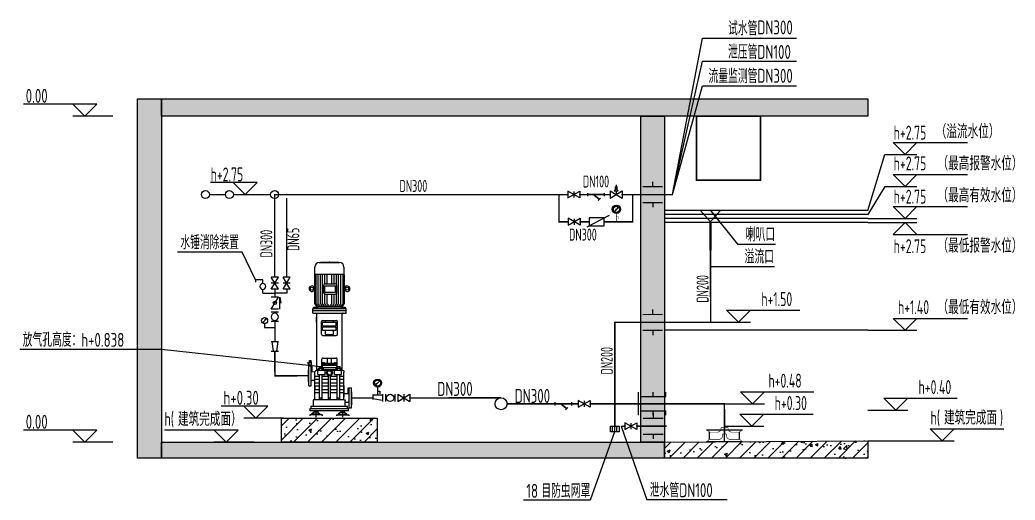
# Model space of a CAD drawing. Extents: x -84241 to 2571207, y -257003 to 1687411.
# Drawn here: x 181208 to 193671, y -85197 to -79185 of the extents above; entities that cross this region are included whole.
import ezdxf

# ---------------------------------------------------------------- set-up
doc = ezdxf.new("R2010")
doc.units = 0
doc.header["$LTSCALE"] = 1000
doc.linetypes.add('DASHDOT', pattern=[1, 0.5, -0.25, 0, -0.25])
doc.linetypes.add('DASHED', pattern=[0.75, 0.5, -0.25])
doc.layers.get('0').update_dxf_attribs({"linetype": 'CONTINUOUS'})
doc.layers.get('Defpoints').update_dxf_attribs({"linetype": 'CONTINUOUS'})
for name, color, linetype in [('0hj', 86, 'CONTINUOUS'), ('W-BUSH', 231, 'CONTINUOUS'), ('W-DRAI-DOME-PIPE', 4, 'DASHED'), ('W-EQPM', 40, 'CONTINUOUS'), ('W-FRPT-HYDT-EQPM', 60, 'CONTINUOUS'), ('W-FRPT-HYDT-PIPE', 1, 'CONTINUOUS'), ('W-RAIN-PIPE', 6, 'DASHDOT'), ('W-WSUP-DIMS', 41, 'CONTINUOUS'), ('W-WSUP-EQPM', 40, 'CONTINUOUS'), ('W-WSUP-NOTE', 40, 'CONTINUOUS'), ('泵房尺寸', 8, 'CONTINUOUS')]:
    doc.layers.add(name, color=color, linetype=linetype)
doc.styles.add('_TWT_DIM_ELE', font='Tssdeng.shx', dxfattribs={"width": 0.8, "height": 3.5, "bigfont": 'Tssdchn.shx'})
doc.styles.add('_TWT_PIPEDN', font='TSSDENG', dxfattribs={"width": 0.8, "height": 3.5, "bigfont": 'TSSDCHN'})
doc.styles.get("Standard").update_dxf_attribs({"font": 'GBENOR', "bigfont": 'GBCBIG'})
doc.styles.add('TH-STYLE3', font='tssdeng.shx', dxfattribs={"width": 0.7, "bigfont": 'tssdchn.shx'})

# ---------------------------------------------------------------- blocks, each defined once
blk = doc.blocks.new('旋流防止器')
at = {"color": 8}
blk.add_line((0, 175), (0, 0), dxfattribs=at)
at = {"layer": 'W-WSUP-EQPM'}
for p, q in [((-225, 175), (225, 175)), ((-187, 147), (-187, 53)), ((187, 147), (187, 53)), ((225, 25), (-225, 25))]:
    blk.add_line(p, q, dxfattribs=at)
at = {"layer": 'W-WSUP-EQPM', "const_width": 7.5}
for points in [[(-225, 175), (-196, 151, 0.170304), (-177, 145), (-70, 145, -0.265481), (-31, 123, -0.081217), (-22, 100), (-22, 77)], [(22, 77), (22, 100, -0.081217), (31, 123, -0.265481), (70, 145), (177, 145, 0.170304), (196, 151), (225, 175)], [(-225, 25), (-196, 48, -0.170304), (-177, 55), (-90, 55, -0.414214), (-45, 10), (-45, 0)], [(225, 25), (196, 48, 0.17024), (177, 55), (90, 55, 0.414214), (45, 10), (45, 0)]]:
    blk.add_lwpolyline(points, format="xyb", dxfattribs=at)
for points in [[(-45, 0), (45, 0)], [(-22, 77), (22, 77)]]:
    blk.add_lwpolyline(points, dxfattribs=at)
blk = doc.blocks.new('$ATTACHMENT$00000068')
at = {"const_width": 15}
blk.add_lwpolyline([(-125, 500), (125, 500), (0, 359)], close=True, dxfattribs=at)
at = {"const_width": 30}
blk.add_lwpolyline([(0, 359), (0, 0)], dxfattribs=at)
for tag in ['UNIT', 'WHAT', 'SPEC']:
    blk.add_attdef(tag, (0, 0), '', height=0.001)
blk = doc.blocks.new('*U776')
for p, q in [((-100, 0), (-100, -250)), ((100, 0), (100, -250)), ((-100, -125), (-160, -125)), ((160, -125), (100, -125))]:
    blk.add_line(p, q)
at = {"layer": 'Defpoints'}
blk.add_line((0, 0), (0, -250), dxfattribs=at)
blk = doc.blocks.new('A$C54A40646')
for p, q in [((-37.5, -50), (-37.5, 50)), ((0, -50), (0, 50)), ((37.5, -50), (37.5, 50))]:
    blk.add_line(p, q)
blk.add_lwpolyline([(-75, -50), (75, -50), (75, 50), (-75, 50)], close=True)
blk = doc.blocks.new('*U774')
for p, q in [((-100, 0), (-100, -250)), ((100, 0), (100, -250)), ((-100, -125), (-160, -125)), ((160, -125), (100, -125))]:
    blk.add_line(p, q)
at = {"layer": 'Defpoints'}
blk.add_line((0, 0), (0, -250), dxfattribs=at)
blk = doc.blocks.new('$VALVE$00000296')
for points in [[(-125, 72), (-125, -72), (125, 72), (125, -72), (-125, 72)], [(0, 60), (0, -64)]]:
    blk.add_lwpolyline(points)
for p in [(-125, 0), (125, 0)]:
    blk.add_point(p)
blk = doc.blocks.new('$VALVE$00000591')
blk.add_line((67, 530), (-67, 369))
blk.add_lwpolyline([(-67, 369, 0, 40, 0), (-14, 463, 40, 40, 0)], format="xyseb")
for points, const_width in [([(0, 300), (0, 0)], 30), ([(0, 182), (75, 182), (75, 107)], 7.5)]:
    blk.add_lwpolyline(points, dxfattribs=dict(const_width=const_width))
for radius in [150, 110]:
    blk.add_circle((0, 450), radius)
blk = doc.blocks.new('$VALVE$00000609')
for p, q in [((-344, -179), (459, 239)), ((263, 138), (-264, 138)), ((-264, 138), (-264, -137)), ((263, -137), (263, 138)), ((-264, -137), (263, -137))]:
    blk.add_line(p, q)
blk.add_lwpolyline([(459, 239, 0, 20, 0), (305, 171, 50, 50, 0)], format="xyseb")
for p in [(-264, 0), (263, 0)]:
    blk.add_point(p)
blk = doc.blocks.new('*U775')
for p, q in [((-100, 0), (-100, -250)), ((100, 0), (100, -250)), ((-100, -125), (-160, -125)), ((160, -125), (100, -125))]:
    blk.add_line(p, q)
at = {"layer": 'Defpoints'}
blk.add_line((0, 0), (0, -250), dxfattribs=at)
blk = doc.blocks.new('$VALVE$00000501')
for p, q in [((-175, 32), (-175, -32)), ((175, 32), (175, -32)), ((96, -77), (50, -123))]:
    blk.add_line(p, q)
at = {"const_width": 35}
for points in [[(-175, 0), (175, 0)], [(-52, 0), (73, -100)]]:
    blk.add_lwpolyline(points, dxfattribs=at)
for p in [(-175, -2), (175, -2)]:
    blk.add_point(p)
blk = doc.blocks.new('$VALVE$00000861')
for p, q in [((-125, -75), (125, 75)), ((-125, 75), (125, -75)), ((-125, 75), (-125, -75)), ((0, 119), (-42, 78)), ((-42, 78), (42, 78)), ((-25, 161), (25, 161)), ((-25, 136), (25, 136)), ((0, 202), (0, 119)), ((0, 119), (42, 78)), ((0, 78), (0, 0)), ((125, 75), (125, -75))]:
    blk.add_line(p, q)
for p in [(-125, 0), (125, 0)]:
    blk.add_point(p)
blk = doc.blocks.new('A$C06C8464F')
for p, q in [((-802, 1955), (-802, 2044)), ((-732, 2099), (-746, 2099)), ((-492, 2099), (-743, 2099)), ((-730, 2101), (-730, 2101)), ((-512, 2104), (-726, 2104)), ((-509, 2101), (-509, 2101)), ((-492, 2099), (-506, 2099)), ((-436, 1955), (-437, 2044)), ((-804, 1944), (-805, 1583)), ((-797, 1955), (-804, 1944)), ((-436, 1955), (-802, 1955)), ((-783, 1955), (-789, 1947)), ((-789, 1587), (-789, 1947)), ((-755, 1955), (-761, 1947)), ((-761, 1583), (-761, 1947)), ((-727, 1955), (-734, 1947)), ((-734, 1583), (-734, 1947)), ((-700, 1955), (-706, 1947)), ((-706, 1828), (-706, 1947)), ((-672, 1955), (-678, 1947)), ((-678, 1834), (-678, 1947)), ((-645, 1955), (-651, 1947)), ((-651, 1834), (-651, 1947)), ((-590, 1947), (-596, 1955)), ((-590, 1834), (-590, 1947)), ((-562, 1947), (-568, 1955)), ((-562, 1833), (-562, 1947)), ((-534, 1947), (-541, 1955)), ((-534, 1583), (-534, 1947)), ((-507, 1947), (-513, 1955)), ((-507, 1583), (-507, 1947)), ((-479, 1947), (-485, 1955)), ((-479, 1583), (-479, 1947)), ((-452, 1947), (-458, 1955)), ((-452, 1583), (-452, 1947)), ((-436, 1944), (-443, 1955)), ((-436, 1583), (-436, 1944)), ((-811, 1788), (-821, 1772)), ((-811, 1756), (-821, 1772)), ((-811, 1756), (-811, 1788)), ((-804, 1788), (-811, 1788)), ((-804, 1756), (-811, 1756)), ((-713, 1727), (-713, 1812)), ((-693, 1809), (-706, 1799)), ((-706, 1744), (-706, 1799)), ((-693, 1729), (-693, 1809)), ((-567, 1809), (-693, 1809)), ((-568, 1834), (-691, 1834)), ((-562, 1734), (-562, 1804)), ((-546, 1727), (-546, 1812)), ((-430, 1788), (-436, 1788)), ((-429, 1756), (-436, 1756)), ((-419, 1772), (-430, 1788)), ((-430, 1756), (-430, 1788)), ((-419, 1772), (-429, 1756)), ((-693, 1729), (-706, 1744)), ((-706, 1583), (-706, 1710)), ((-567, 1729), (-693, 1729)), ((-568, 1704), (-691, 1704)), ((-678, 1583), (-678, 1704)), ((-651, 1583), (-651, 1704)), ((-590, 1583), (-590, 1704)), ((-562, 1583), (-562, 1705)), ((-412, 1523), (-828, 1523)), ((-828, 1501), (-828, 1523)), ((-678, 1501), (-828, 1501)), ((-828, 1468), (-828, 1501)), ((-820, 1524), (-820, 1537)), ((-784, 1540), (-814, 1540)), ((-809, 1523), (-809, 1536)), ((-778, 1547), (-805, 1583)), ((-789, 1583), (-789, 1594)), ((-772, 1567), (-789, 1583)), ((-789, 1523), (-789, 1536)), ((-454, 1559), (-784, 1559)), ((-780, 1524), (-780, 1536)), ((-462, 1547), (-778, 1547)), ((-772, 1524), (-773, 1524)), ((-770, 1532), (-770, 1538)), ((-745, 1567), (-761, 1583)), ((-717, 1567), (-734, 1583)), ((-690, 1567), (-706, 1583)), ((-662, 1567), (-678, 1583)), ((-562, 1501), (-678, 1501)), ((-634, 1567), (-651, 1583)), ((-590, 1583), (-606, 1567)), ((-562, 1583), (-579, 1567)), ((-412, 1501), (-562, 1501)), ((-534, 1583), (-551, 1567)), ((-470, 1501), (-548, 1501)), ((-507, 1583), (-523, 1567)), ((-479, 1583), (-496, 1567)), ((-471, 1532), (-471, 1538)), ((-452, 1583), (-468, 1567)), ((-436, 1583), (-462, 1547)), ((-461, 1524), (-461, 1537)), ((-425, 1540), (-455, 1540)), ((-450, 1523), (-450, 1536)), ((-430, 1523), (-430, 1536)), ((-420, 1524), (-420, 1536)), ((-412, 1468), (-412, 1523)), ((-412, 1468), (-828, 1468)), ((-778, 751, 0), (-778, 1455)), ((-678, 1468), (-740, 1468)), ((-562, 1375), (-703, 1375)), ((-668, 1354), (-668, 1375)), ((-569, 1354), (-569, 1375)), ((-537, 1375), (-562, 1375)), ((-462, 751, 0), (-462, 1455)), ((-458, 1417), (-462, 1417)), ((-458, 1354), (-458, 1417)), ((-412, 1468), (-448, 1468)), ((-720, 1203), (-720, 1358)), ((-720, 1283), (-720, 1326)), ((-702, 1307), (-702, 1354)), ((-643, 1354), (-702, 1354)), ((-643, 1307), (-702, 1307)), ((-534, 1296), (-702, 1296)), ((-702, 1252), (-702, 1296)), ((-534, 1252), (-702, 1252)), ((-679, 1296), (-679, 1307)), ((-668, 1201), (-668, 1252)), ((-534, 1354), (-643, 1354)), ((-534, 1307), (-643, 1307)), ((-534, 1307), (-597, 1307)), ((-569, 1201), (-569, 1252)), ((-554, 1296), (-554, 1307)), ((-534, 1307), (-534, 1354)), ((-534, 1307), (-534, 1353)), ((-534, 1253), (-534, 1296)), ((-534, 1252), (-534, 1296)), ((-520, 1203), (-520, 1358)), ((-520, 1283), (-520, 1326)), ((-458, 1354), (-462, 1354)), ((-537, 1186), (-703, 1186)), ((-569, 1201), (-668, 1201)), ((-638, 1186), (-638, 1201)), ((-603, 1201), (-603, 1186)), ((-716, 805, 0), (-716, 889, 0)), ((-587, 905, 0), (-699, 905, 0)), ((-645, 845, 0), (-645, 905, 0)), ((-595, 842, 0), (-595, 905, 0)), ((-540, 905, 0), (-587, 905, 0)), ((-524, 805, 0), (-524, 889, 0)), ((-391, 856, 0), (-391, 873, 0)), ((-369, 873, 0), (-391, 873, 0)), ((-369, 856, 0), (-369, 873, 0)), ((-455, 751, 0), (-785, 751, 0)), ((-768, 763, 0), (-778, 763, 0)), ((-768, 763, 0), (-778, 763, 0)), ((-771, 698, 0), (-771, 750, 0)), ((-768, 751, 0), (-768, 771, 0)), ((-709, 777, 0), (-760, 777, 0)), ((-751, 777, 0), (-751, 797, 0)), ((-718, 797, 0), (-751, 797, 0)), ((-751, 751, 0), (-751, 771, 0)), ((-748, 777, 0), (-748, 797, 0)), ((-721, 777, 0), (-721, 797, 0)), ((-718, 777, 0), (-718, 797, 0)), ((-718, 751, 0), (-718, 771, 0)), ((-710, 842, 0), (-710, 832, 0)), ((-621, 832, 0), (-710, 832, 0)), ((-710, 792, 0), (-710, 832, 0)), ((-621, 815, 0), (-710, 815, 0)), ((-695, 815, 0), (-708, 815, 0)), ((-681, 844, 0), (-706, 844, 0)), ((-702, 832, 0), (-702, 842, 0)), ((-701, 751, 0), (-701, 771, 0)), ((-545, 763, 0), (-701, 763, 0)), ((-540, 788, 0), (-699, 788, 0)), ((-678, 815, 0), (-695, 815, 0)), ((-685, 842, 0), (-685, 832, 0)), ((-680, 698, 0), (-680, 750, 0)), ((-665, 842, 0), (-678, 832, 0)), ((-621, 815, 0), (-678, 815, 0)), ((-677, 832, 0), (-677, 842, 0)), ((-653, 788, 0), (-670, 788, 0)), ((-621, 842, 0), (-665, 842, 0)), ((-576, 842, 0), (-621, 842, 0)), ((-532, 832, 0), (-621, 832, 0)), ((-532, 815, 0), (-621, 815, 0)), ((-563, 832, 0), (-576, 842, 0)), ((-564, 842, 0), (-564, 832, 0)), ((-564, 697, 0), (-564, 751, 0)), ((-535, 844, 0), (-561, 844, 0)), ((-557, 832, 0), (-557, 842, 0)), ((-545, 751, 0), (-545, 771, 0)), ((-540, 832, 0), (-540, 842, 0)), ((-486, 777, 0), (-537, 777, 0)), ((-532, 832, 0), (-532, 842, 0)), ((-532, 791, 0), (-532, 832, 0)), ((-529, 777, 0), (-529, 797, 0)), ((-495, 797, 0), (-529, 797, 0)), ((-529, 751, 0), (-529, 771, 0)), ((-525, 777, 0), (-525, 797, 0)), ((-499, 777, 0), (-499, 797, 0)), ((-495, 777, 0), (-495, 797, 0)), ((-495, 751, 0), (-495, 771, 0)), ((-479, 751, 0), (-479, 771, 0)), ((-462, 763, 0), (-479, 763, 0)), ((-473, 697, 0), (-473, 751, 0)), ((-401, 744, 0), (-401, 807, 0)), ((-361, 807, 0), (-401, 807, 0)), ((-391, 856, 0), (-395, 847, 0)), ((-395, 810, 0), (-395, 847, 0)), ((-365, 847, 0), (-395, 847, 0)), ((-368, 819, 0), (-392, 819, 0)), ((-369, 856, 0), (-391, 856, 0)), ((-389, 558, 0), (-389, 807, 0)), ((-387, 810, 0), (-387, 816, 0)), ((-373, 810, 0), (-373, 816, 0)), ((-365, 847, 0), (-369, 856, 0)), ((-365, 810, 0), (-365, 847, 0)), ((-359, 833, 0), (-365, 833, 0)), ((-359, 828, 0), (-365, 828, 0)), ((-361, 761, 0), (-361, 807, 0)), ((-361, 761, 0), (-361, 807, 0)), ((-356, 756, 0), (-361, 761, 0)), ((-361, 604, 0), (-361, 761, 0)), ((-356, 609, 0), (-356, 756, 0)), ((-356, 609, 0), (-356, 756, 0)), ((-356, 615, 0), (-356, 750, 0)), ((-354, 839, 0), (-354, 849, 0)), ((-349, 849, 0), (-354, 849, 0)), ((-349, 839, 0), (-349, 849, 0)), ((-799, 418, 0), (-799, 726, 0)), ((-749, 676, 0), (-799, 676, 0)), ((-749, 641), (-799, 641)), ((-680, 698, 0), (-771, 698, 0)), ((-749, 387), (-749, 698, 0)), ((-716, 387), (-716, 698, 0)), ((-632, 676, 0), (-716, 676, 0)), ((-632, 641), (-716, 641)), ((-593, 746, 0), (-646, 746, 0)), ((-646, 696, 0), (-646, 746, 0)), ((-593, 696, 0), (-646, 696, 0)), ((-608, 688, 0), (-634, 688, 0)), ((-632, 510, 0), (-632, 688, 0)), ((-631, 688, 0), (-631, 696, 0)), ((-610, 688, 0), (-610, 696, 0)), ((-606, 705), (-606, 688, 0)), ((-606, 387), (-606, 696)), ((-527, 676, 0), (-606, 676, 0)), ((-527, 641), (-606, 641)), ((-593, 696, 0), (-593, 746, 0)), ((-473, 697, 0), (-564, 697, 0)), ((-527, 387), (-527, 697, 0)), ((-493, 387), (-493, 697, 0)), ((-436, 676, 0), (-493, 676, 0)), ((-436, 641), (-493, 641)), ((-396, 737, 0), (-438, 734, 0)), ((-436, 477), (-436, 734)), ((-402, 626, 0), (-436, 626, 0)), ((-894, 280), (-894, 530)), ((-853, 530), (-894, 530)), ((-865, 282), (-865, 530)), ((-853, 468), (-853, 530)), ((-749, 593, 0), (-799, 593, 0)), ((-799, 560), (-799, 415, 0)), ((-799, 475), (-799, 558)), ((-749, 558), (-799, 558)), ((-749, 510, 0), (-799, 510, 0)), ((-632, 593, 0), (-716, 593, 0)), ((-632, 558), (-716, 558)), ((-632, 510, 0), (-716, 510, 0)), ((-632, 387), (-632, 510, 0)), ((-527, 593, 0), (-606, 593, 0)), ((-527, 558), (-606, 558)), ((-527, 510, 0), (-606, 510, 0)), ((-436, 593, 0), (-493, 593, 0)), ((-436, 558), (-493, 558)), ((-436, 510, 0), (-493, 510, 0)), ((-436, 560), (-436, 510, 0)), ((-389, 558, 0), (-389, 612, 0)), ((-361, 558, 0), (-389, 558, 0)), ((-356, 609, 0), (-361, 604, 0)), ((-361, 558, 0), (-361, 604, 0)), ((-894, 483), (-899, 478)), ((-899, 332), (-899, 478)), ((-899, 337), (-899, 473)), ((-813, 460), (-865, 460)), ((-799, 387), (-799, 475)), ((-749, 475), (-799, 475)), ((-799, 473), (-799, 475)), ((-430, 387), (-799, 387)), ((-716, 408), (-749, 408)), ((-746, 387), (-746, 408)), ((-719, 387), (-719, 408)), ((-632, 475), (-716, 475)), ((-606, 408), (-632, 408)), ((-630, 386), (-630, 408)), ((-608, 386), (-608, 408)), ((-527, 475), (-606, 475)), ((-493, 408), (-527, 408)), ((-523, 387), (-523, 408)), ((-497, 387), (-497, 408)), ((-436, 475), (-493, 475)), ((-436, 387), (-436, 475)), ((-894, 327), (-899, 332)), ((-865, 280), (-894, 280)), ((-865, 280), (-865, 338)), ((-377, 273), (-855, 273)), ((-855, 245), (-855, 273)), ((-816, 353), (-852, 352)), ((-385, 302), (-845, 302)), ((-845, 273), (-845, 302)), ((-816, 302), (-816, 370)), ((-783, 253), (-783, 165)), ((-448, 253), (-448, 165)), ((-413, 370), (-413, 302)), ((-385, 302), (-385, 273)), ((-377, 245), (-377, 273)), ((-861, 193), (-861, 183)), ((-854, 193), (-861, 193)), ((-855, 245), (-377, 245)), ((-705, 193), (-854, 193)), ((-806, 229), (-838, 203)), ((-729, 203), (-838, 203)), ((-838, 203), (-838, 193)), ((-806, 229), (-806, 245)), ((-761, 229), (-806, 229)), ((-761, 245), (-761, 229)), ((-761, 229), (-729, 203)), ((-729, 203), (-729, 193)), ((-705, 193), (-705, 183)), ((-526, 193), (-378, 193)), ((-526, 193), (-526, 183)), ((-471, 229), (-503, 203)), ((-503, 203), (-394, 203)), ((-503, 203), (-503, 193)), ((-471, 245), (-471, 229)), ((-471, 229), (-426, 229)), ((-426, 229), (-426, 245)), ((-426, 229), (-394, 203)), ((-394, 203), (-394, 193)), ((-378, 193), (-371, 193)), ((-371, 193), (-371, 183))]:
    blk.add_line(p, q)
at = {"extrusion": (0, 0, -1)}
for centre, major_axis, start_param, end_param in [((-746, 2044), (-39.1, 39.1), 5.497787, 7.068583), ((-732, 2101), (-1.56, 1.56), 2.356194, 3.926991), ((-726, 2101), (2.35, 2.35), 3.926991, 5.497787), ((-512, 2101), (-2.35, 2.35), 0.785398, 2.356194), ((-506, 2101), (1.56, 1.56), 2.356194, 3.926991), ((-492, 2044), (39.1, 39.1), -0.785398, 0.785398), ((-841, 1773), (24.3, 24.3), 1.282757, 6.594731), ((-841, 1773), (-14.2, 14.2), 1.570796326794897, 7.853981633974483), ((-691, 1812), (15.6, 15.6), 3.926991, 5.497787), ((-568, 1812), (15.6, 15.6), -0.785398, 0.785398), ((-399, 1773), (24.3, 24.3), 4.400844, 9.712818), ((-399, 1773), (-14.2, 14.2), 1.570796326794897, 7.853981633974483), ((-691, 1727), (15.6, 15.6), 2.356194, 3.926991), ((-568, 1727), (15.6, 15.6), 0.785398, 2.356194), ((-799, 1525), (-10.7, 10.7), 0.065229, 1.505567), ((-784, 1535), (3.36, 3.36), 4.133469, 6.862106), ((-440, 1525), (-10.7, 10.7), 0.065229, 1.505567), ((-425, 1535), (3.36, 3.36), 4.133469, 6.862106), ((-791, 1455), (-9.42, 9.42), 0.785398, 2.356194), ((-703, 1358), (-11.8, 11.8), 5.497787, 7.068583), ((-537, 1358), (-11.8, 11.8), 0.785398, 2.356194), ((-448, 1455), (-9.42, 9.42), 5.497787, 7.068583), ((-458, 1403), (2.69, 2.69), -0.782544, 2.35334), ((-458, 1366), (2.91, 2.91), -0.782764, 2.35356), ((-703, 1203), (-11.8, 11.8), 3.926991, 5.497787), ((-537, 1203), (-11.8, 11.8), 2.356194, 3.926991), ((-699, 889, 0), (-11.8, 11.8), 5.497787, 7.068583), ((-540, 889, 0), (-11.8, 11.8), 0.785398, 2.356194), ((-759, 768, 0), (-6.33, 6.33), 5.874161, 8.263006), ((-734, 750, 0), (-19.2, 19.2), 0.123441, 1.447355), ((-699, 805, 0), (-11.8, 11.8), 3.926991, 5.497787), ((-693, 829, 0), (-10.7, 10.7), 0.201949, 1.369964), ((-681, 840, 0), (3.31, 3.31), 4.397268, 6.588303), ((-560, 840, 0), (-3.31, 3.31), 5.978626, 8.169661), ((-548, 829, 0), (10.7, 10.7), -1.369406, -0.201391), ((-537, 768, 0), (-6.33, 6.33), 5.874161, 8.263006), ((-536, 840, 0), (3.31, 3.31), 4.39671, 6.587745), ((-540, 805, 0), (-11.8, 11.8), 2.356194, 3.926991), ((-512, 750, 0), (-19.2, 19.2), 0.123441, 1.447355), ((-487, 768, 0), (6.33, 6.33), 4.301514, 6.69406), ((-455, 734, 0), (-11.8, 11.8), 0.785398, 2.356194), ((-369, 812, 0), (-3.33, 3.33), 2.82913, 5.024851), ((-359, 839, 0), (7.44, 7.44), 0.785398, 2.356194), ((-633, 721, 0), (-19.7, 19.7), 4.425433, 6.570141), ((-652, 720, 0), (3.86, 3.86), 4.712389, 10.995574), ((-605, 721, 0), (19.5, 19.5), -0.31504, 1.885837), ((-586, 720, 0), (3.86, 3.86), 4.712389, 10.995574), ((-845, 468), (-5.89, 5.89), 3.926991, 5.497787), ((-813, 473), (-9.42, 9.42), 2.356194, 3.926991), ((-430, 370), (11.8, 11.8), -0.785398, 0.785398), ((-852, 338), (-9.42, 9.42), 5.497787, 7.037344)]:
    blk.add_ellipse(centre, major_axis=major_axis, ratio=1, start_param=start_param, end_param=end_param, dxfattribs=at)
for centre, major_axis, start_param, end_param in [((-567, 1804), (-3.91, 3.91), 3.926991, 5.497787), ((-567, 1734), (-3.91, 3.91), 2.356194, 3.926991), ((-814, 1534), (-4.2, 4.2), 4.301708, 6.693866), ((-778, 1538), (-5.89, 5.89), 3.926991, 5.497787), ((-778, 1532), (5.89, 5.89), 3.926991, 5.497787), ((-462, 1538), (-5.89, 5.89), -0.785398, 0.785398), ((-462, 1532), (5.89, 5.89), 2.356194, 3.926991), ((-455, 1534), (-4.2, 4.2), 4.301708, 6.693866), ((-785, 734, 0), (11.8, 11.8), 0.785398, 2.860999), ((-709, 768, 0), (-6.33, 6.33), 4.301514, 6.69406), ((-706, 840, 0), (3.31, 3.31), 5.966948, 8.157983), ((-391, 814, 0), (3.24, 3.24), 5.96684, 8.170327), ((-391, 812, 0), (3.22, 3.22), 2.811891, 5.042091), ((-380, 808, 0), (8.08, 8.08), 0.109849, 1.460947), ((-380, 819, 0), (7.99, 7.99), 3.242016, 4.611966), ((-369, 814, 0), (3.35, 3.35), 5.983935, 8.153232), ((-359, 839, 0), (-3.72, 3.72), 2.356194, 3.926991), ((-409, 744, 0), (-5.89, 5.89), 2.4155, 3.926991), ((-402, 612, 0), (9.42, 9.42), 5.497787, 7.068583), ((-397, 745, 0), (-5.89, 5.89), 2.4155, 3.926991), ((-799, 370), (-11.8, 11.8), -0.785398, 0.785398)]:
    blk.add_ellipse(centre, major_axis=major_axis, ratio=1, start_param=start_param, end_param=end_param)
for p in [(-620, 2104), (-899, 332), (-865, 280)]:
    blk.add_point(p)
blk = doc.blocks.new('可曲绕橡胶接头')
for p, q in [((0, 90), (0, -90)), ((240, 90), (240, -90))]:
    blk.add_line(p, q)
blk.add_circle((120, 0), 90)
blk = doc.blocks.new('压力表2')
for p, q in [((-202, 228), (-308, 122)), ((-202, 228), (-257, 195)), ((-255, 100), (-255, 0)), ((-255, 0), (0, 0))]:
    blk.add_line(p, q)
blk.add_circle((-255, 175), 75)
blk = doc.blocks.new('同心异径管')
for p, q in [((0, 90), (0, -90)), ((0, 72), (240, 42)), ((240, 90), (240, -90)), ((0, -72), (240, -42))]:
    blk.add_line(p, q)
blk = doc.blocks.new('闸阀')
for p, q in [((0, 90), (0, -90)), ((0, 90), (300, -90)), ((0, -90), (300, 90)), ((150, 90), (150, -90)), ((300, 90), (300, -90))]:
    blk.add_line(p, q)
blk = doc.blocks.new('止回阀')
for p, q in [((0, 126), (300, 126)), ((0, 90), (0, -90)), ((0, -90), (300, 90)), ((300, 126), (150, 150)), ((300, 90), (300, -90))]:
    blk.add_line(p, q)
blk = doc.blocks.new('*U238')
for p, q in [((300, 239), (300, 332)), ((300, 332), (480, 332)), ((480, 332), (480, 270)), ((300, 0), (0, 0)), ((300, 0), (300, 93))]:
    blk.add_line(p, q)
blk.add_circle((300, 166), 73.3)
blk = doc.blocks.new('*U780')
for p, q in [((-740, 1115), (-740, 1015)), ((-740, 1015), (-440, 1015)), ((-440, 1115), (-440, 915)), ((-440, 300), (-440, 0)), ((-440, 0), (-440, -200))]:
    blk.add_line(p, q)
at = {"layer": 'W-WSUP-EQPM'}
for name, p, rotation in [('闸阀', (-740, 1115), 90), ('闸阀', (-440, 1115), 90), ('止回阀', (-440, 615), 90), ('可曲绕橡胶接头', (-440, 300), 90), ('同心异径管', (-440, -200), 270.0000000000137)]:
    blk.add_blockref(name, p, dxfattribs=dict(at, rotation=rotation))
blk.add_blockref('*U238', (-440, 1015), dxfattribs=at)
at = {"layer": 'W-WSUP-EQPM', "xscale": -1}
blk.add_blockref('压力表2', (-440, 150), dxfattribs=at)
blk = doc.blocks.new('$VALVE$00000893')
for p, q in [((-332, 265), (-243, 353)), ((-332, 265), (-305, 311)), ((-288, 226), (-288, 59)), ((-388, 70), (-388, -30)), ((-188, 59), (-388, 59)), ((-288, 142), (-238, 142)), ((-238, 142), (-238, 84)), ((-188, 75), (-188, -75)), ((-125, 75), (-125, -75)), ((75, 75), (75, -75)), ((138, -75), (388, 75)), ((138, 75), (388, -75)), ((138, 75), (138, -75)), ((262, 75), (262, -75)), ((388, 75), (388, -75)), ((-188, -56), (-388, -21))]:
    blk.add_line(p, q)
for centre, radius in [((-288, 309), 83.3), ((-288, 309), 62.5), ((-25, 0), 75)]:
    blk.add_circle(centre, radius)
for p in [(-388, 0), (388, 0)]:
    blk.add_point(p)
blk = doc.blocks.new('*U365')
for p, q in [((160, 30), (-160, 30)), ((-100, 0), (-160, 0)), ((-100, 0), (-100, -350)), ((100, 0), (100, -350)), ((160, 0), (100, 0)), ((-100, -175), (-160, -175)), ((160, -175), (100, -175)), ((-100, -350), (-160, -350)), ((160, -350), (100, -350))]:
    blk.add_line(p, q)
at = {"layer": 'Defpoints'}
blk.add_line((0, 0), (0, -350), dxfattribs=at)
blk = doc.blocks.new('*U785')
h = blk.add_hatch()
h.set_pattern_fill('钢筋混凝土', color=8, scale=50)
h.set_pattern_definition([(45, (-1167205.2, -184310.58), (-88.388348, 88.388348), []), (50, (-1167205.2, -184310.58), (358.63009, -31.37607), [37.5, -412.5]), (355, (-1167205.2, -184310.6), (-69.37567, 376.09607), [30, -330]), (100.4514, (-1167175.32, -184313.2), (289.25469, 344.71977), [31.8701, -350.57106]), (46.1842, (-1167205.2, -184210.6), (533.62052, -82.7595), [56.25, -618.75]), (96.6356, (-1167160.74, -184217.5), (467.33135, 487.05894), [47.80514, -525.8565]), (351.1842, (-1167205.2, -184210.6), (467.33097, 487.0593), [45, -495]), (21, (-1167155.2, -184235.58), (298.453526, -201.309445), [37.5, -412.5]), (326, (-1167155.2, -184235.6), (121.65767, 362.57502), [30, -330]), (71.4514, (-1167130.33, -184252.36), (420.11131, 161.26525), [31.8701, -350.57106]), (37.5, (-1167205.2, -184310.58), (6.079928, 166.446927), [0, -326, 0, -335, 0, -331.25]), (7.5, (-1167205.2, -184310.58), (131.53477, 197.205856), [0, -191, 0, -318.5, 0, -126.25]), (327.5, (-1167316.7, -184310.58), (266.911218, -11.277436), [0, -125, 0, -390, 0, -517.5]), (317.5, (-1167366.7, -184310.58), (291.593085, 50.05249), [0, -162.5, 0, -259, 0, -367.5])])
h.paths.add_polyline_path([(300, 4500), (9144, 4500), (9144, 4280), (300, 4280)])
h.paths.add_polyline_path([(0, 4500), (300, 4500), (300, 0), (0, 0)])
h.paths.add_polyline_path([(300, 200), (6600, 200), (6600, 0), (300, 0)])
h.paths.add_polyline_path([(6300, 4280), (6600, 4280), (6600, 200), (6300, 200)])
h = blk.add_hatch()
h.set_pattern_fill('钢筋混凝土', color=8, scale=50)
h.set_pattern_definition([(45, (-1185774.23, -184384.35), (-88.388348, 88.388348), []), (50, (-1185774.23, -184384.35), (358.63009, -31.37607), [37.5, -412.5]), (355, (-1185774.23, -184384.35), (-69.37567, 376.09607), [30, -330]), (100.4514, (-1185744.34, -184386.96), (289.25469, 344.71977), [31.8701, -350.57106]), (46.1842, (-1185774.23, -184284.35), (533.62052, -82.7595), [56.25, -618.75]), (96.6356, (-1185729.76, -184291.24), (467.33135, 487.05894), [47.80514, -525.8565]), (351.1842, (-1185774.23, -184284.35), (467.33097, 487.0593), [45, -495]), (21, (-1185724.23, -184309.35), (298.453526, -201.309445), [37.5, -412.5]), (326, (-1185724.23, -184309.35), (121.65767, 362.57502), [30, -330]), (71.4514, (-1185699.36, -184326.12), (420.11131, 161.26525), [31.8701, -350.57106]), (37.5, (-1185774.23, -184384.35), (6.079928, 166.446927), [0, -326, 0, -335, 0, -331.25]), (7.5, (-1185774.23, -184384.35), (131.53477, 197.205856), [0, -191, 0, -318.5, 0, -126.25]), (327.5, (-1185885.73, -184384.35), (266.911218, -11.277436), [0, -125, 0, -390, 0, -517.5]), (317.5, (-1185935.73, -184384.35), (291.593085, 50.05249), [0, -162.5, 0, -259, 0, -367.5])])
h.paths.add_polyline_path([(3000, 201), (1800, 200), (1800, 500), (3000, 501)])
h = blk.add_hatch()
h.set_pattern_fill('钢筋混凝土', color=8, scale=50)
h.set_pattern_definition([(45, (-1168705.2, -184240.58), (-88.388348, 88.388348), []), (50, (-1168705.2, -184240.58), (358.63009, -31.37607), [37.5, -412.5]), (355, (-1168705.2, -184240.6), (-69.37567, 376.09607), [30, -330]), (100.4514, (-1168675.32, -184243.2), (289.25469, 344.71977), [31.8701, -350.57106]), (46.1842, (-1168705.2, -184140.6), (533.62052, -82.7595), [56.25, -618.75]), (96.6356, (-1168660.74, -184147.5), (467.33135, 487.05894), [47.80514, -525.8565]), (351.1842, (-1168705.2, -184140.6), (467.33097, 487.0593), [45, -495]), (21, (-1168655.2, -184165.58), (298.453526, -201.309445), [37.5, -412.5]), (326, (-1168655.2, -184165.6), (121.65767, 362.57502), [30, -330]), (71.4514, (-1168630.33, -184182.36), (420.11131, 161.26525), [31.8701, -350.57106]), (37.5, (-1168705.2, -184240.58), (6.079928, 166.446927), [0, -326, 0, -335, 0, -331.25]), (7.5, (-1168705.2, -184240.58), (131.53477, 197.205856), [0, -191, 0, -318.5, 0, -126.25]), (327.5, (-1168816.7, -184240.58), (266.911218, -11.277436), [0, -125, 0, -390, 0, -517.5]), (317.5, (-1168866.7, -184240.58), (291.593085, 50.05249), [0, -162.5, 0, -259, 0, -367.5])])
h.paths.add_polyline_path([(6600, 200), (9144, 216), (9144, 0), (6600, 0)])
for p, q in [((9144, 3100), (6600, 3100)), ((9144, 3050), (6600, 3050)), ((9144, 3000), (6600, 3000)), ((9144, 2950), (6600, 2950)), ((9144, 1600), (6600, 1600))]:
    blk.add_line(p, q)
at = {"color": 8}
for points in [[(0, 4500), (300, 4500), (300, 0), (0, 0)], [(300, 4500), (9144, 4500), (9144, 4280), (300, 4280)], [(6300, 4280), (6600, 4280), (6600, 200), (6300, 200)], [(300, 200), (6600, 200), (6600, 0), (300, 0)], [(6600, 200), (9144, 216), (9144, 0), (6600, 0)]]:
    blk.add_lwpolyline(points, close=True, dxfattribs=at)
at = {"const_width": 20}
blk.add_lwpolyline([(7000, 4280), (7800, 4280), (7800, 3480), (7000, 3480)], close=True, dxfattribs=at)
at = {"layer": '0hj', "color": 8}
blk.add_lwpolyline([(3000, 201), (1800, 200), (1800, 500), (3000, 501)], close=True, dxfattribs=at)
at = {"layer": 'W-DRAI-DOME-PIPE', "linetype": 'DASHED', "ltscale": 50, "const_width": 17.5}
for points in [[(7174, 2600), (7175, 1701), (5976, 1700), (5976, 400)], [(6054, 399), (6102, 400)], [(6252, 400), (6624, 400)]]:
    blk.add_lwpolyline(points, dxfattribs=at)
at = {"layer": 'W-FRPT-HYDT-EQPM', "linetype": 'Continuous'}
for centre, radius in [((850, 3300), 50), ((1150, 3300), 50), ((1716, 3300), 50), ((4551, 680), 75)]:
    blk.add_circle(centre, radius, dxfattribs=at)
at = {"layer": 'W-FRPT-HYDT-PIPE', "const_width": 17.5}
for points in [[(900, 3300), (1100, 3300)], [(1200, 3300), (1666, 3300)], [(1717, 3300), (1766, 3300)], [(5516, 680), (4626, 680)], [(7350, 306), (7349, 680), (5666, 680)]]:
    blk.add_lwpolyline(points, dxfattribs=at)
at = {"layer": 'W-FRPT-HYDT-PIPE', "linetype": 'Continuous', "const_width": 17.5}
for points in [[(1718, 2267), (1717, 3300), (5278, 3300)], [(1717, 3300), (1716, 3250)], [(2140, 1031), (1719, 1030), (1718, 1340)], [(2683, 754), (2946, 754)], [(3411, 754), (4551, 755)]]:
    blk.add_lwpolyline(points, dxfattribs=at)
at = {"layer": 'W-FRPT-HYDT-PIPE', "linetype": 'Continuous', "ltscale": 50, "const_width": 17.5}
for points in [[(5278, 3300), (5278, 2958), (5393, 2958)], [(5841, 2958), (6200, 2958), (6200, 3300)], [(5543, 2958), (5657, 2958)]]:
    blk.add_lwpolyline(points, dxfattribs=at)
at = {"layer": 'W-FRPT-HYDT-PIPE', "ltscale": 50, "const_width": 17.5}
for points in [[(5278, 3300), (5388, 3300)], [(5538, 3300), (5918, 3300)], [(6068, 3300), (6200, 3300)], [(6200, 3300), (6700, 3300)]]:
    blk.add_lwpolyline(points, dxfattribs=at)
at = {"layer": 'W-RAIN-PIPE', "linetype": 'ByBlock', "const_width": 17.5}
blk.add_lwpolyline([(1868, 2267), (1867, 3258)], dxfattribs=at)
at = {"layer": 'W-WSUP-DIMS'}
for p, q in [((6700, 3300), (7076, 5259)), ((7076, 5259), (8253, 5259)), ((6700, 3300), (7076, 4969)), ((7076, 4969), (8253, 4969)), ((6700, 3300), (7076, 4660)), ((7076, 4660), (8253, 4660)), ((-510, 4430), (-1430, 4430)), ((-660, 4280), (-810, 4430)), ((-660, 4280), (-510, 4430)), ((-310, 4280), (-810, 4280)), ((9610, 3800), (9460, 3950)), ((9460, 3950), (10394, 3950)), ((9610, 3800), (9760, 3950)), ((9144, 3100), (9357, 3800)), ((9357, 3800), (9760, 3800)), ((9610, 3400), (9460, 3550)), ((9460, 3550), (10394, 3550)), ((9610, 3400), (9760, 3550)), ((1498, 3450), (914, 3450)), ((1348, 3300), (1198, 3450)), ((1348, 3300), (1498, 3450)), ((9357, 3400), (9144, 3050)), ((9357, 3400), (9760, 3400)), ((9610, 3000), (9460, 3150)), ((9460, 3150), (10394, 3150)), ((9610, 3000), (9760, 3150)), ((7174, 3100), (7512, 2680)), ((9144, 3000), (9760, 3000)), ((9144, 2950), (9760, 2950)), ((9610, 2950), (9460, 2800)), ((9610, 2950), (9760, 2800)), ((9460, 2800), (10394, 2800)), ((7512, 2680), (7987, 2680)), ((1309, 2579), (500, 2579)), ((1478, 2233), (1309, 2579)), ((7174, 2400), (7505, 2400)), ((7505, 2400), (7976, 2400)), ((7525, 1701), (7375, 1851)), ((7375, 1851), (8295, 1851)), ((7525, 1701), (7675, 1851)), ((9610, 1600), (9460, 1750)), ((9460, 1750), (10394, 1750)), ((9610, 1600), (9760, 1750)), ((7175, 1701), (7675, 1701)), ((9144, 1600), (9760, 1600)), ((300, 1360), (-1474, 1360)), ((2296, 1145, 0), (300, 1360)), ((7699, 680), (7549, 830)), ((7549, 830), (8470, 830)), ((7699, 680), (7849, 830)), ((9494, 600), (9344, 750)), ((9344, 750), (10264, 750)), ((9494, 600), (9644, 750)), ((1629, 650), (1045, 650)), ((1479, 500), (1329, 650)), ((1479, 500), (1629, 650)), ((7349, 680), (7849, 680)), ((1829, 500), (1329, 500)), ((7691, 400), (7541, 550)), ((7541, 550), (8461, 550)), ((7691, 400), (7841, 550)), ((9144, 600), (9644, 600)), ((6054, 399), (6379, -523)), ((7341, 400), (7841, 400)), ((-510, 350), (-1430, 350)), ((-660, 200), (-810, 350)), ((-660, 200), (-510, 350)), ((1258, 350), (337, 350)), ((1108, 200), (958, 350)), ((1108, 200), (1258, 350)), ((5972, 328), (5669, -525)), ((10077, 216), (9927, 366)), ((9927, 366), (10847, 366)), ((10077, 216), (10227, 366)), ((-310, 200), (-810, 200)), ((1458, 200), (958, 200)), ((9144, 216), (10227, 216)), ((5669, -525), (4833, -525)), ((7382, -523), (6379, -523))]:
    blk.add_line(p, q, dxfattribs=at)
at = {"layer": 'W-WSUP-NOTE'}
blk.add_circle((1719, 1943), 20, dxfattribs=at)
at = {"layer": 'W-BUSH', "extrusion": (-2.30959e-07, 0.000244987, 1), "rotation": 90.05401424480603}
for name, p in [('*U775', (6325, 3300, 1)), ('*U776', (6325, 1700, 0)), ('*U774', (6333, 400, 0))]:
    blk.add_blockref(name, p, dxfattribs=at)
at = {"layer": 'W-BUSH', "xscale": -0.8999999999999998, "yscale": 0.8999999999999999, "zscale": 0.8999999999999998, "rotation": 90.05401242588508}
blk.add_blockref('*U365', (6300, 680), dxfattribs=at)
at = {"layer": 'W-EQPM', "xscale": -1, "yscale": -1, "rotation": 180.054012425885}
blk.add_blockref('$ATTACHMENT$00000068', (7174, 2600), dxfattribs=at)
at = {"layer": 'W-EQPM', "xscale": -0.7199999999999994, "yscale": 0.7199999999999999, "zscale": 0.7199999999999999, "rotation": 0.054012425884995}
blk.add_blockref('A$C54A40646', (5976, 364), dxfattribs=at)
at = {"layer": 'W-FRPT-HYDT-EQPM'}
for name, p, xscale, yscale, zscale in [('$VALVE$00000861', (5993, 3300), 0.6, 0.6, 0.6), ('$VALVE$00000296', (5463, 3300), 0.6, 0.6, 0.6), ('$VALVE$00000501', (5739, 3300), 0.6, 0.6, 0.6), ('$VALVE$00000591', (5996, 2958), 0.35, 0.35, 0.35)]:
    blk.add_blockref(name, p, dxfattribs=dict(at, xscale=xscale, yscale=yscale, zscale=zscale))
for name, p, xscale, yscale, zscale, rotation in [('$VALVE$00000296', (5468, 2959), 0.6, 0.6, 0.6, 0.0173071755452727), ('$VALVE$00000609', (5749, 2958), 0.35, 0.35, 0.35, 0.0173071755452727), ('$VALVE$00000893', (3178, 754), 0.6000000000000001, 0.6000000000000001, 0.6000000000000001, 0.03974365184509468), ('$VALVE$00000501', (5330, 680), -0.6, -0.6, 0.6, 180), ('$VALVE$00000296', (5591, 680), -0.6, -0.6, 0.6, 180)]:
    blk.add_blockref(name, p, dxfattribs=dict(at, xscale=xscale, yscale=yscale, zscale=zscale, rotation=rotation))
at = {"layer": 'W-FRPT-HYDT-PIPE', "xscale": -0.4999999999999995, "yscale": 0.5, "zscale": 0.5, "rotation": 0.054012425884995}
blk.add_blockref('*U780', (1498, 1559), dxfattribs=at)
at = {"layer": 'W-WSUP-EQPM', "rotation": 179.999986954723}
blk.add_blockref('旋流防止器', (7350, 380), dxfattribs=at)
at = {"layer": 'W-WSUP-NOTE', "xscale": -0.6, "yscale": 0.6, "zscale": 0.6, "rotation": 0.0540123111279911}
blk.add_blockref('$VALVE$00000296', (6177, 400), dxfattribs=at)
at = {"layer": '泵房尺寸', "xscale": -1, "rotation": 0.02700621305608664}
blk.add_blockref('A$C06C8464F', (1784, 348), dxfattribs=at)
at = {"layer": 'W-FRPT-HYDT-EQPM', "linetype": 'Continuous', "style": '_TWT_PIPEDN', "width": 0.64}
for s, rotation, p in [('DN100', 0.054, (5576, 3388)), ('DN65', 90.054, (2025, 2594)), ('DN200', 90.054, (7150, 1946)), ('DN200', 90.054, (5951, 1046))]:
    blk.add_text(s, height=150, rotation=rotation, dxfattribs=at).set_placement(p)
for tag, p, rotation in [('水泵出水横管1', (3280, 3332), 0.054), ('水泵出水立管', (1687, 2511), 90.054), ('水泵出水横管2', (5403, 2723), 0.054)]:
    blk.add_attdef(tag, p, '', height=150, rotation=rotation, dxfattribs=at)
at = {"layer": 'W-WSUP-DIMS', "color": 7}
for s, style, width, p in [('试水管', 'TH-STYLE3', 0.7, (7394, 5292)), ('泄压管', 'TH-STYLE3', 0.7, (7394, 4998)), ('DN100', 'TH-STYLE3', 0.7, (7761, 4998)), ('流量监测管', 'TH-STYLE3', 0.7, (7149, 4695)), ('（溢流水位）', '_TWT_DIM_ELE', 0.8, (9995, 4002)), ('（最高报警水位）', '_TWT_DIM_ELE', 0.8, (10017, 3602)), ('（最高有效水位）', '_TWT_DIM_ELE', 0.8, (10017, 3202)), ('喇叭口', 'TH-STYLE3', 0.7, (7616, 2713)), ('水锤消除装置', 'TH-STYLE3', 0.7, (535, 2614)), ('（最低报警水位）', '_TWT_DIM_ELE', 0.8, (10017, 2572)), ('溢流口', 'TH-STYLE3', 0.7, (7602, 2435)), ('h+1.50', '_TWT_DIM_ELE', 0.64, (7810, 1903)), ('（最低有效水位）', '_TWT_DIM_ELE', 0.8, (10017, 1802)), ('h+1.40', '_TWT_DIM_ELE', 0.64, (9522, 1802)), ('放气孔高度：', 'TH-STYLE3', 0.7, (-1439, 1395)), ('h+0.48', '_TWT_DIM_ELE', 0.64, (7899, 882)), ('h+0.40', '_TWT_DIM_ELE', 0.64, (9779, 802)), ('h+0.30', '_TWT_DIM_ELE', 0.64, (7977, 602)), ('h(', '_TWT_DIM_ELE', 0.64, (337, 402)), ('建筑完成面）', '_TWT_DIM_ELE', 0.8, (505, 402)), ('h(', '_TWT_DIM_ELE', 0.64, (9930, 419)), ('建筑完成面', '_TWT_DIM_ELE', 0.8, (10098, 419)), (')', '_TWT_DIM_ELE', 0.64, (10798, 419)), ('18', 'TH-STYLE3', 0.7, (4868, -497)), ('目防虫网罩', 'TH-STYLE3', 0.7, (5056, -497)), ('泄水管', 'TH-STYLE3', 0.7, (6414, -489)), ('DN100', 'TH-STYLE3', 0.7, (6782, -489))]:
    blk.add_text(s, height=175, dxfattribs=dict(at, style=style, width=width)).set_placement(p)
for tag, p, style, width in [('水泵出水横管3', (7761, 5305), 'TH-STYLE3', 0.7), ('水泵出水横管4', (7761, 4699), 'TH-STYLE3', 0.7), ('水池顶高度', (-1401, 4448), 'TH-STYLE3', 0.7), ('溢流水位', (9468, 3987), '_TWT_DIM_ELE', 0.64), ('最高报警水位', (9468, 3602), '_TWT_DIM_ELE', 0.64), ('横管高度', (914, 3464), '_TWT_DIM_ELE', 0.64), ('最高有效水位', (9468, 3186), '_TWT_DIM_ELE', 0.64), ('最低报警水位', (9468, 2566), '_TWT_DIM_ELE', 0.64), ('放气孔高度', (-706, 1393), 'TH-STYLE3', 0.7), ('吸水管管径', (3752, 779), 'TH-STYLE3', 0.7), ('吸水母管管径', (4722, 691), 'TH-STYLE3', 0.7), ('水泵基础高', (1075, 668), 'TH-STYLE3', 0.7), ('建筑完成面', (-1401, 368), 'TH-STYLE3', 0.7)]:
    blk.add_attdef(tag, p, '', height=175, dxfattribs=dict(at, style=style, width=width))

msp = doc.modelspace()

# ---------------------------------------------------------------- block references
msp.add_blockref('*U785', (182682.2807, -84671.5056)).add_auto_attribs({'放气孔高度': 'h+0.838', '建筑完成面': '0.00', '水池顶高度': '0.00', '最低报警水位': 'h+2.75', '最高有效水位': 'h+2.75', '最高报警水位': 'h+2.75', '溢流水位': 'h+2.75', '水泵出水横管1': 'DN300', '水泵出水横管2': 'DN300', '水泵出水横管3': 'DN300', '水泵出水横管4': 'DN300', '水泵基础高': 'h+0.30', '水泵出水立管': 'DN300', '吸水管管径': 'DN300', '吸水母管管径': 'DN300', '横管高度': 'h+2.75'})

doc.saveas('drawing.dxf')
